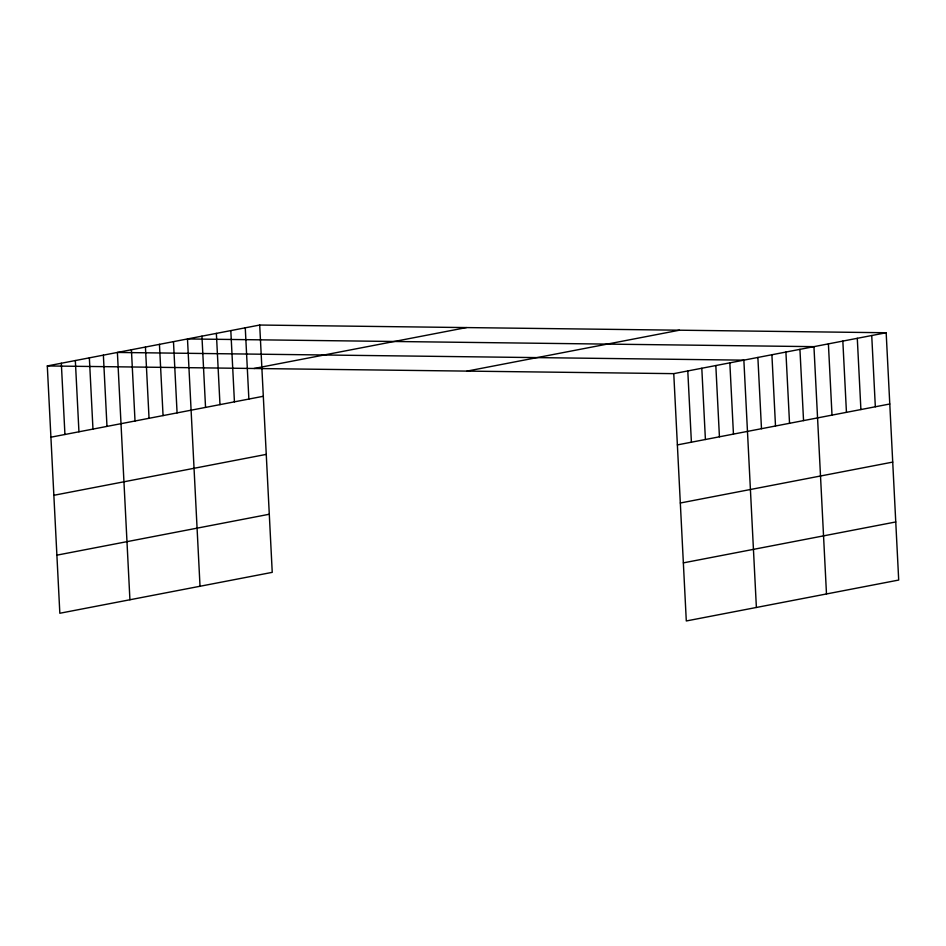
<?xml version="1.0" encoding="UTF-8"?>
<svg xmlns="http://www.w3.org/2000/svg" width="946" height="946" viewBox="0 0 946 946"><rect width="100%" height="100%" fill="white"/><g stroke="black" fill="none" stroke-linecap="round" stroke-linejoin="round"><path stroke-width="1.42" d="M259.701 325.034L272.235 572.354L59.835 613.256L47.3 365.948L259.701 325.034L886.166 332.744L898.7 580.052L686.299 620.966L673.765 373.646L886.166 332.744M254.036 368.491L466.437 327.576M50.907 437.194L263.319 396.279M467.028 371.104L679.441 330.201M53.851 495.29L266.252 454.387M56.89 555.16L269.291 514.246M677.371 444.904L889.784 403.989M680.316 503L892.728 462.097M683.355 562.87L895.756 521.956M47.3 365.948L673.765 373.646M871.727 335.523L875.334 406.768M857.289 338.301L860.895 409.559M842.839 341.08L846.445 412.338M828.4 343.871L832.007 415.117M826.485 593.97L813.95 346.65L187.485 338.94L200.02 586.26M799.938 349.346L803.544 420.603M785.913 352.054L789.532 423.3M771.901 354.75L775.507 425.996M757.876 357.446L761.483 428.704M756.386 607.462L743.863 360.154L117.399 352.444L129.921 599.764M729.839 362.85L733.446 434.096M715.826 365.546L719.433 436.804M701.802 368.254L705.409 439.5M687.789 370.95L691.396 442.196M245.262 327.813L248.869 399.07M230.812 330.592L234.431 401.849M216.374 333.382L219.98 404.628M201.936 336.161L205.542 407.407M173.473 341.636L177.079 412.894M159.448 344.344L163.055 415.59M145.436 347.04L149.042 418.298M131.411 349.736L135.018 420.994M103.374 355.14L106.981 426.398M89.362 357.836L92.968 429.094M75.337 360.544L78.944 431.79M61.324 363.24L64.931 434.498"/></g></svg>
